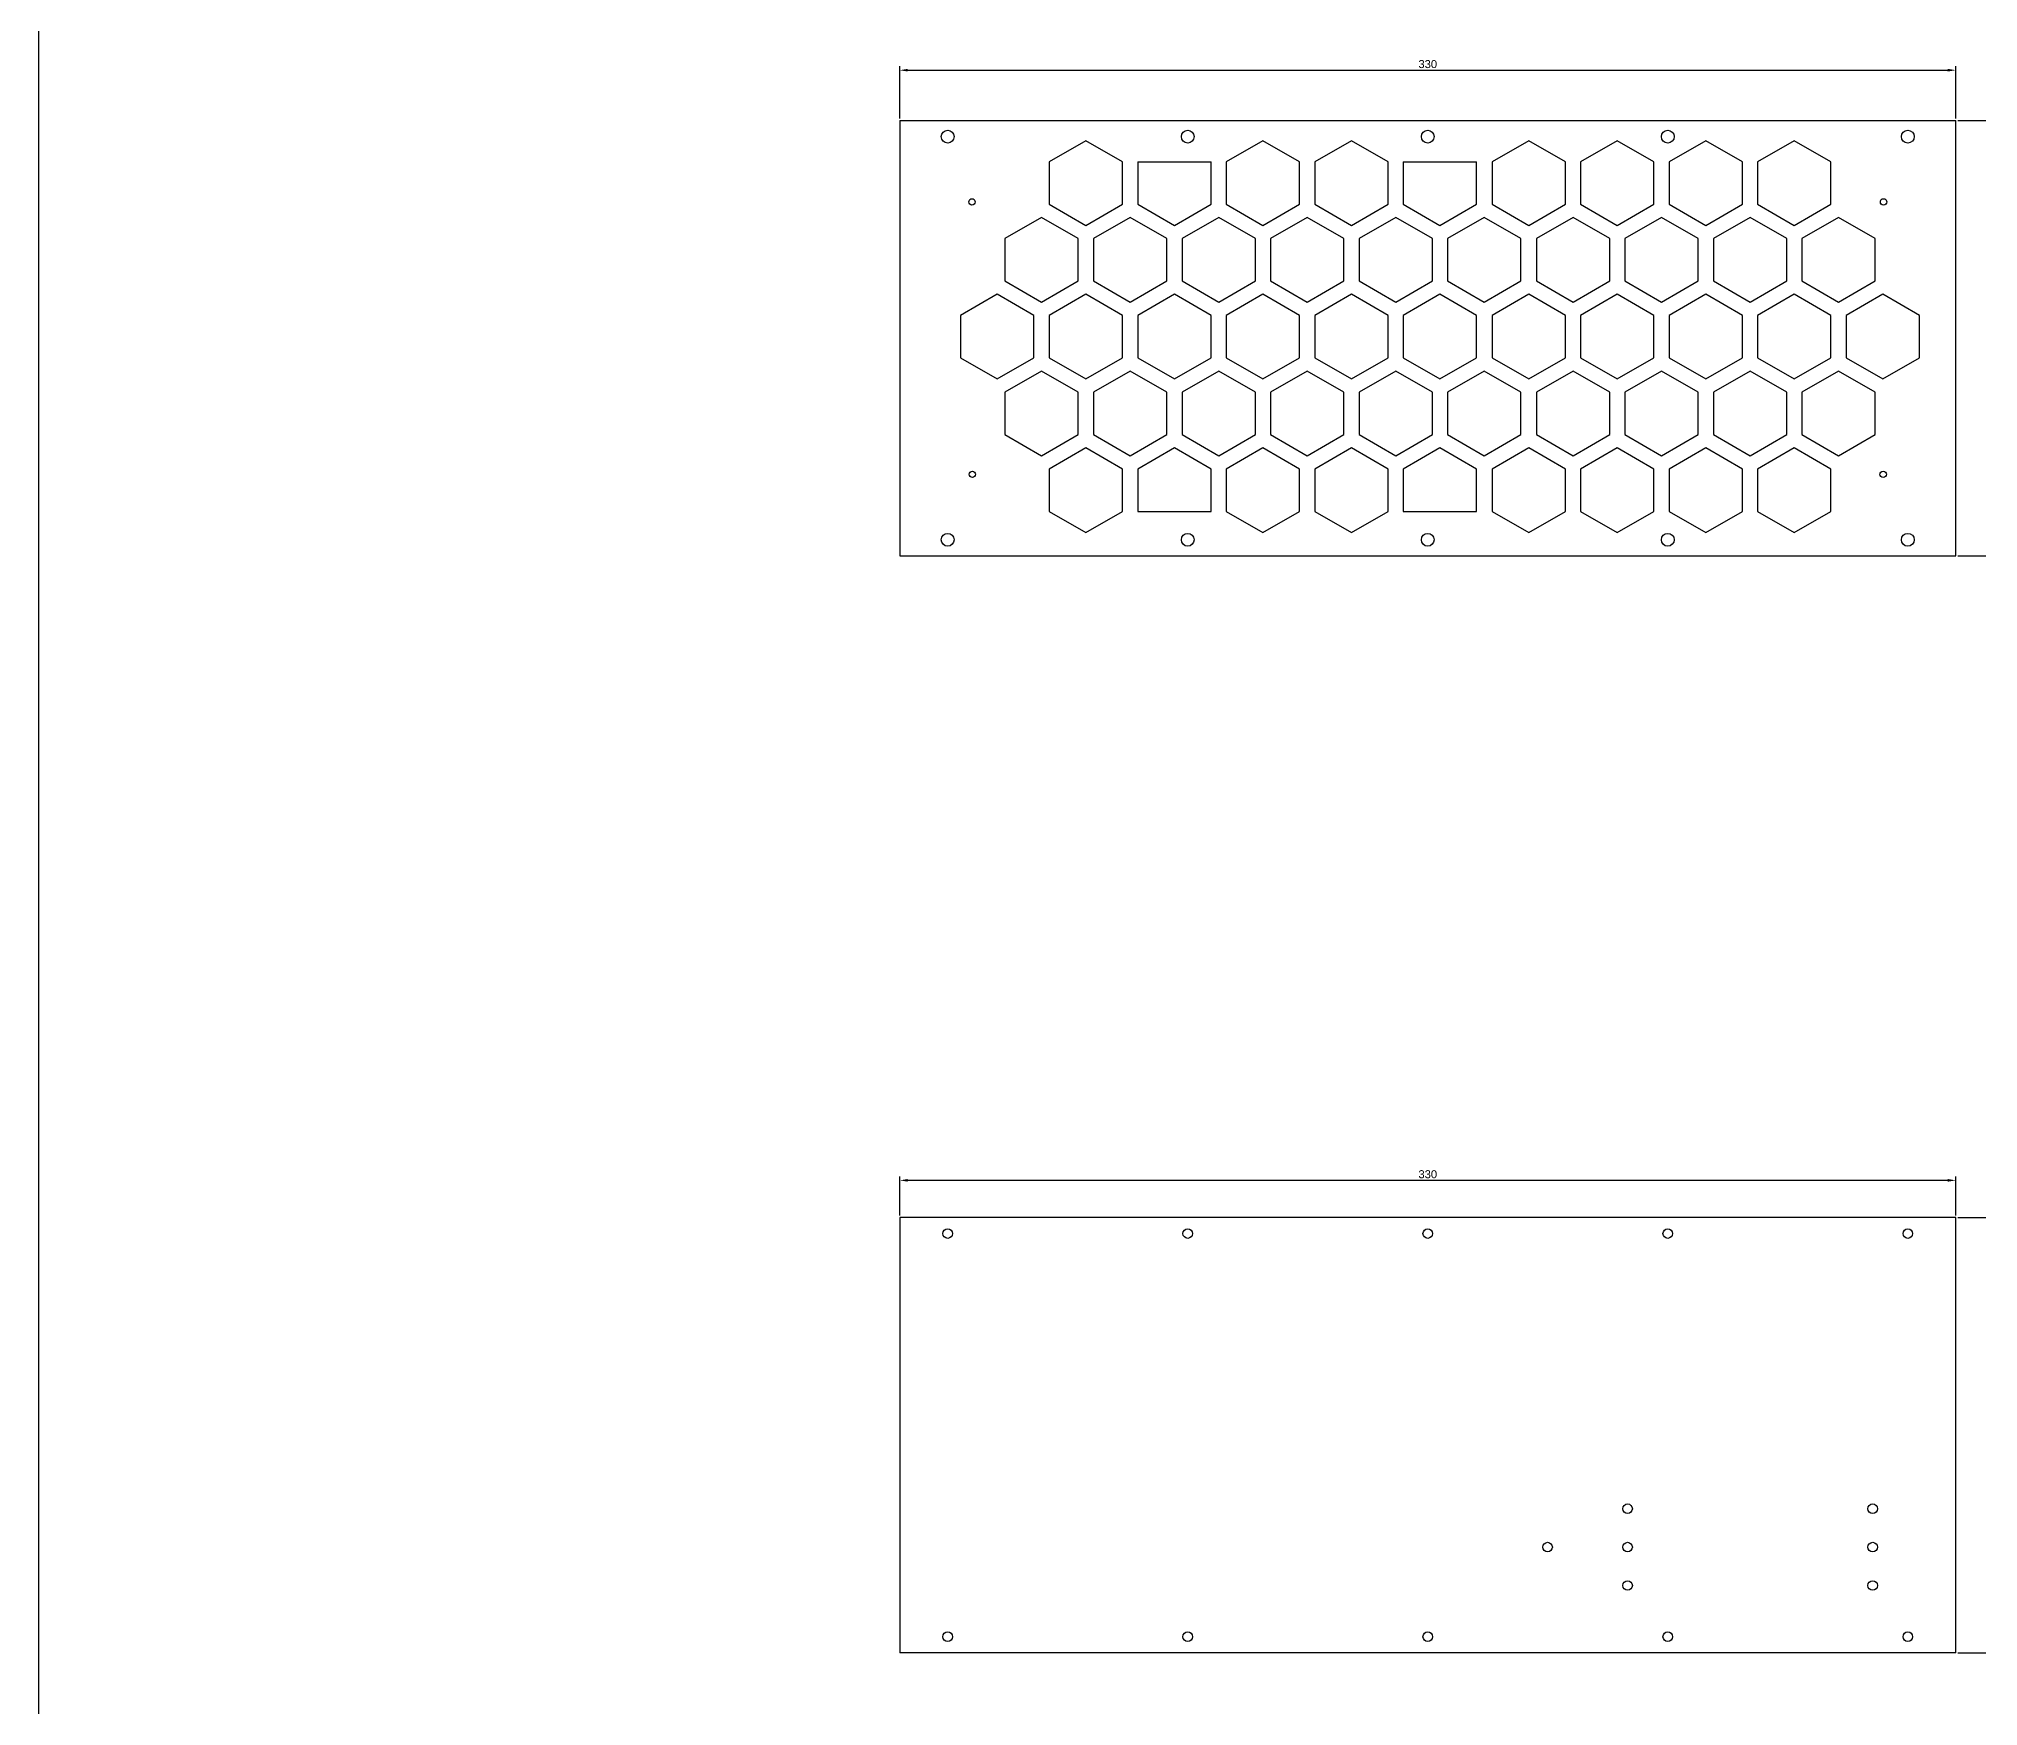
# Model space of a CAD drawing. Header units: millimetres. Extents: x 2208 to 3468, y 425 to 2580.
# Drawn here: x 2208 to 2814, y 1510 to 2031 of the extents above; entities that cross this region are included whole.
import ezdxf

# ---------------------------------------------------------------- set-up
doc = ezdxf.new("R2010")
doc.units = ezdxf.units.MM
doc.styles.get("Standard").update_dxf_attribs({"font": 'arial.ttf'})
doc.dimstyles.new('ISO-25', dxfattribs={"dimtxt": 2.5, "dimasz": 2.5, "dimexe": 1.25, "dimexo": 0.625, "dimtad": 1, "dimtxsty": 'Standard', "dimcen": 2.5, "dimadec": 0, "dimazin": 0, "dimtfac": 1, "dimtmove": 0, "dimatfit": 3, "dimfxl": 1, "dimarcsym": 0})

# ---------------------------------------------------------------- blocks, each defined once
blk = doc.blocks.new('*D76')
at = {"color": 0, "lineweight": -2, "transparency": 16777216}
for p, q in [((2807.62, 2005.74), (2821.43, 2005.74)), ((2820.18, 1872.24), (2820.18, 2003.24)), ((2807.62, 1869.74), (2821.43, 1869.74))]:
    blk.add_line(p, q, dxfattribs=at)
at = {"color": 0, "transparency": 16777216}
for points in [[(2819.76, 2003.24), (2820.6, 2003.24), (2820.18, 2005.74)], [(2819.76, 1872.24), (2820.6, 1872.24), (2820.18, 1869.74)]]:
    blk.add_solid(points, dxfattribs=at)
at = {"layer": 'Defpoints', "color": 0, "transparency": 16777216}
for p in [(2806.99, 2005.74), (2820.18, 2005.74), (2806.99, 1869.74)]:
    blk.add_point(p, dxfattribs=at)
at = {"color": 0, "transparency": 16777216, "insert": (2818.28, 1937.74), "char_height": 2.5, "attachment_point": 5, "rotation": 90}
blk.add_mtext('136', dxfattribs=at)
blk = doc.blocks.new('*D77')
at = {"color": 0, "lineweight": -2, "transparency": 16777216}
for p, q in [((2476.99, 2006.36), (2476.99, 2022.74)), ((2479.49, 2021.49), (2804.49, 2021.49)), ((2806.99, 2006.36), (2806.99, 2022.74))]:
    blk.add_line(p, q, dxfattribs=at)
at = {"color": 0, "transparency": 16777216}
for points in [[(2479.49, 2021.91), (2479.49, 2021.08), (2476.99, 2021.49)], [(2804.49, 2021.91), (2804.49, 2021.08), (2806.99, 2021.49)]]:
    blk.add_solid(points, dxfattribs=at)
at = {"layer": 'Defpoints', "color": 0, "transparency": 16777216}
for p in [(2806.99, 2021.49), (2476.99, 2005.74), (2806.99, 2005.74)]:
    blk.add_point(p, dxfattribs=at)
at = {"color": 0, "transparency": 16777216, "insert": (2641.99, 2023.39), "char_height": 2.5, "attachment_point": 5}
blk.add_mtext('330', dxfattribs=at)
blk = doc.blocks.new('*D53')
at = {"color": 0, "lineweight": -2, "transparency": 16777216}
for p, q in [((2807.62, 1662.92), (2822.16, 1662.92)), ((2820.91, 1529.42), (2820.91, 1660.42)), ((2807.62, 1526.92), (2822.16, 1526.92))]:
    blk.add_line(p, q, dxfattribs=at)
at = {"color": 0, "transparency": 16777216}
for points in [[(2820.5, 1660.42), (2821.33, 1660.42), (2820.91, 1662.92)], [(2820.5, 1529.42), (2821.33, 1529.42), (2820.91, 1526.92)]]:
    blk.add_solid(points, dxfattribs=at)
at = {"layer": 'Defpoints', "color": 0, "transparency": 16777216}
for p in [(2806.99, 1662.92), (2820.91, 1662.92), (2806.99, 1526.92)]:
    blk.add_point(p, dxfattribs=at)
at = {"color": 0, "transparency": 16777216, "insert": (2819.01, 1594.92), "char_height": 2.5, "attachment_point": 5, "rotation": 90}
blk.add_mtext('136', dxfattribs=at)
blk = doc.blocks.new('*D56')
at = {"color": 0, "lineweight": -2, "transparency": 16777216}
for p, q in [((2476.99, 1663.54), (2476.99, 1675.79)), ((2804.49, 1674.54), (2479.49, 1674.54)), ((2806.99, 1663.54), (2806.99, 1675.79))]:
    blk.add_line(p, q, dxfattribs=at)
at = {"color": 0, "transparency": 16777216}
for points in [[(2479.49, 1674.96), (2479.49, 1674.12), (2476.99, 1674.54)], [(2804.49, 1674.96), (2804.49, 1674.12), (2806.99, 1674.54)]]:
    blk.add_solid(points, dxfattribs=at)
at = {"layer": 'Defpoints', "color": 0, "transparency": 16777216}
for p in [(2476.99, 1674.54), (2476.99, 1662.92), (2806.99, 1662.92)]:
    blk.add_point(p, dxfattribs=at)
at = {"color": 0, "transparency": 16777216, "insert": (2641.99, 1676.44), "char_height": 2.5, "attachment_point": 5}
blk.add_mtext('330', dxfattribs=at)

msp = doc.modelspace()

# ---------------------------------------------------------------- linework, layer by layer
for p, q in [((2476.99, 2005.735), (2476.99, 1869.735)), ((2476.99, 2005.735), (2806.99, 2005.735)), ((2806.99, 1869.735), (2806.99, 2005.735)), ((2535.159, 1999.464), (2523.703, 1992.85)), ((2546.616, 1992.85), (2535.159, 1999.464)), ((2590.483, 1999.464), (2579.027, 1992.85)), ((2601.94, 1992.85), (2590.483, 1999.464)), ((2618.196, 1999.464), (2606.74, 1992.85)), ((2629.653, 1992.85), (2618.196, 1999.464)), ((2673.52, 1999.464), (2662.064, 1992.85)), ((2684.977, 1992.85), (2673.52, 1999.464)), ((2701.131, 1999.464), (2689.675, 1992.85)), ((2712.588, 1992.85), (2701.131, 1999.464)), ((2728.844, 1999.464), (2717.388, 1992.85)), ((2740.301, 1992.85), (2728.844, 1999.464)), ((2756.456, 1999.464), (2744.999, 1992.85)), ((2767.912, 1992.85), (2756.456, 1999.464)), ((2523.703, 1992.85), (2523.703, 1979.621)), ((2546.616, 1979.621), (2546.616, 1992.85)), ((2551.416, 1992.85), (2551.416, 1979.621)), ((2551.416, 1992.85), (2574.329, 1992.85)), ((2574.329, 1979.621), (2574.329, 1992.85)), ((2579.027, 1992.85), (2579.027, 1979.621)), ((2601.94, 1979.621), (2601.94, 1992.85)), ((2606.74, 1992.85), (2606.74, 1979.621)), ((2629.653, 1979.621), (2629.653, 1992.85)), ((2634.351, 1992.85), (2634.351, 1979.621)), ((2634.351, 1992.85), (2657.264, 1992.85)), ((2657.264, 1979.621), (2657.264, 1992.85)), ((2662.064, 1992.85), (2662.064, 1979.621)), ((2684.977, 1979.621), (2684.977, 1992.85)), ((2689.675, 1992.85), (2689.675, 1979.621)), ((2712.588, 1979.621), (2712.588, 1992.85)), ((2717.388, 1992.85), (2717.388, 1979.621)), ((2740.301, 1979.621), (2740.301, 1992.85)), ((2744.999, 1992.85), (2744.999, 1979.621)), ((2767.912, 1979.621), (2767.912, 1992.85)), ((2523.703, 1979.621), (2535.159, 1973.007)), ((2535.159, 1973.007), (2546.616, 1979.621)), ((2551.416, 1979.621), (2562.872, 1973.007)), ((2562.872, 1973.007), (2574.329, 1979.621)), ((2579.027, 1979.621), (2590.483, 1973.007)), ((2590.483, 1973.007), (2601.94, 1979.621)), ((2606.74, 1979.621), (2618.196, 1973.007)), ((2618.196, 1973.007), (2629.653, 1979.621)), ((2634.351, 1979.621), (2645.807, 1973.007)), ((2645.807, 1973.007), (2657.264, 1979.621)), ((2662.064, 1979.621), (2673.52, 1973.007)), ((2673.52, 1973.007), (2684.977, 1979.621)), ((2689.675, 1979.621), (2701.131, 1973.007)), ((2701.131, 1973.007), (2712.588, 1979.621)), ((2717.388, 1979.621), (2728.844, 1973.007)), ((2728.844, 1973.007), (2740.301, 1979.621)), ((2744.999, 1979.621), (2756.456, 1973.007)), ((2756.456, 1973.007), (2767.912, 1979.621)), ((2521.303, 1975.464), (2509.846, 1968.85)), ((2532.759, 1968.85), (2521.303, 1975.464)), ((2549.016, 1975.464), (2537.559, 1968.85)), ((2560.472, 1968.85), (2549.016, 1975.464)), ((2576.729, 1975.464), (2565.272, 1968.85)), ((2588.185, 1968.85), (2576.729, 1975.464)), ((2604.34, 1975.464), (2592.883, 1968.85)), ((2615.796, 1968.85), (2604.34, 1975.464)), ((2632.053, 1975.464), (2620.596, 1968.85)), ((2643.509, 1968.85), (2632.053, 1975.464)), ((2659.664, 1975.464), (2648.207, 1968.85)), ((2671.12, 1968.85), (2659.664, 1975.464)), ((2687.377, 1975.464), (2675.92, 1968.85)), ((2698.833, 1968.85), (2687.377, 1975.464)), ((2714.988, 1975.464), (2703.531, 1968.85)), ((2726.444, 1968.85), (2714.988, 1975.464)), ((2742.701, 1975.464), (2731.244, 1968.85)), ((2754.157, 1968.85), (2742.701, 1975.464)), ((2770.312, 1975.464), (2758.856, 1968.85)), ((2781.768, 1968.85), (2770.312, 1975.464)), ((2509.846, 1968.85), (2509.846, 1955.621)), ((2532.759, 1955.621), (2532.759, 1968.85)), ((2537.559, 1968.85), (2537.559, 1955.621)), ((2560.472, 1955.621), (2560.472, 1968.85)), ((2565.272, 1968.85), (2565.272, 1955.621)), ((2588.185, 1955.621), (2588.185, 1968.85)), ((2592.883, 1968.85), (2592.883, 1955.621)), ((2615.796, 1955.621), (2615.796, 1968.85)), ((2620.596, 1968.85), (2620.596, 1955.621)), ((2643.509, 1955.621), (2643.509, 1968.85)), ((2648.207, 1968.85), (2648.207, 1955.621)), ((2671.12, 1955.621), (2671.12, 1968.85)), ((2675.92, 1968.85), (2675.92, 1955.621)), ((2698.833, 1955.621), (2698.833, 1968.85)), ((2703.531, 1968.85), (2703.531, 1955.621)), ((2726.444, 1955.621), (2726.444, 1968.85)), ((2731.244, 1968.85), (2731.244, 1955.621)), ((2754.157, 1955.621), (2754.157, 1968.85)), ((2758.856, 1968.85), (2758.856, 1955.621)), ((2781.768, 1955.621), (2781.768, 1968.85)), ((2507.446, 1951.464), (2495.99, 1944.85)), ((2518.903, 1944.85), (2507.446, 1951.464)), ((2509.846, 1955.621), (2521.303, 1949.007)), ((2521.303, 1949.007), (2532.759, 1955.621)), ((2535.159, 1951.464), (2523.703, 1944.85)), ((2546.616, 1944.85), (2535.159, 1951.464)), ((2537.559, 1955.621), (2549.016, 1949.007)), ((2549.016, 1949.007), (2560.472, 1955.621)), ((2562.872, 1951.464), (2551.416, 1944.85)), ((2574.329, 1944.85), (2562.872, 1951.464)), ((2565.272, 1955.621), (2576.729, 1949.007)), ((2576.729, 1949.007), (2588.185, 1955.621)), ((2590.483, 1951.464), (2579.027, 1944.85)), ((2601.94, 1944.85), (2590.483, 1951.464)), ((2592.883, 1955.621), (2604.34, 1949.007)), ((2604.34, 1949.007), (2615.796, 1955.621)), ((2618.196, 1951.464), (2606.74, 1944.85)), ((2629.653, 1944.85), (2618.196, 1951.464)), ((2620.596, 1955.621), (2632.053, 1949.007)), ((2632.053, 1949.007), (2643.509, 1955.621)), ((2645.807, 1951.464), (2634.351, 1944.85)), ((2657.264, 1944.85), (2645.807, 1951.464)), ((2648.207, 1955.621), (2659.664, 1949.007)), ((2659.664, 1949.007), (2671.12, 1955.621)), ((2673.52, 1951.464), (2662.064, 1944.85)), ((2684.977, 1944.85), (2673.52, 1951.464)), ((2675.92, 1955.621), (2687.377, 1949.007)), ((2687.377, 1949.007), (2698.833, 1955.621)), ((2701.131, 1951.464), (2689.675, 1944.85)), ((2712.588, 1944.85), (2701.131, 1951.464)), ((2703.531, 1955.621), (2714.988, 1949.007)), ((2714.988, 1949.007), (2726.444, 1955.621)), ((2728.844, 1951.464), (2717.388, 1944.85)), ((2740.301, 1944.85), (2728.844, 1951.464)), ((2731.244, 1955.621), (2742.701, 1949.007)), ((2742.701, 1949.007), (2754.157, 1955.621)), ((2756.456, 1951.464), (2744.999, 1944.85)), ((2767.912, 1944.85), (2756.456, 1951.464)), ((2758.856, 1955.621), (2770.312, 1949.007)), ((2770.312, 1949.007), (2781.768, 1955.621)), ((2784.168, 1951.464), (2772.712, 1944.85)), ((2795.625, 1944.85), (2784.168, 1951.464)), ((2495.99, 1944.85), (2495.99, 1931.621)), ((2518.903, 1931.621), (2518.903, 1944.85)), ((2523.703, 1944.85), (2523.703, 1931.621)), ((2546.616, 1931.621), (2546.616, 1944.85)), ((2551.416, 1944.85), (2551.416, 1931.621)), ((2574.329, 1931.621), (2574.329, 1944.85)), ((2579.027, 1944.85), (2579.027, 1931.621)), ((2601.94, 1931.621), (2601.94, 1944.85)), ((2606.74, 1944.85), (2606.74, 1931.621)), ((2629.653, 1931.621), (2629.653, 1944.85)), ((2634.351, 1944.85), (2634.351, 1931.621)), ((2657.264, 1931.621), (2657.264, 1944.85)), ((2662.064, 1944.85), (2662.064, 1931.621)), ((2684.977, 1931.621), (2684.977, 1944.85)), ((2689.675, 1944.85), (2689.675, 1931.621)), ((2712.588, 1931.621), (2712.588, 1944.85)), ((2717.388, 1944.85), (2717.388, 1931.621)), ((2740.301, 1931.621), (2740.301, 1944.85)), ((2744.999, 1944.85), (2744.999, 1931.621)), ((2767.912, 1931.621), (2767.912, 1944.85)), ((2772.712, 1944.85), (2772.712, 1931.621)), ((2795.625, 1931.621), (2795.625, 1944.85)), ((2495.99, 1931.621), (2507.446, 1925.007)), ((2507.446, 1925.007), (2518.903, 1931.621)), ((2521.303, 1927.464), (2509.846, 1920.85)), ((2532.759, 1920.85), (2521.303, 1927.464)), ((2523.703, 1931.621), (2535.159, 1925.007)), ((2535.159, 1925.007), (2546.616, 1931.621)), ((2549.016, 1927.464), (2537.559, 1920.85)), ((2560.472, 1920.85), (2549.016, 1927.464)), ((2551.416, 1931.621), (2562.872, 1925.007)), ((2562.872, 1925.007), (2574.329, 1931.621)), ((2576.729, 1927.464), (2565.272, 1920.85)), ((2588.185, 1920.85), (2576.729, 1927.464)), ((2579.027, 1931.621), (2590.483, 1925.007)), ((2590.483, 1925.007), (2601.94, 1931.621)), ((2604.34, 1927.464), (2592.883, 1920.85)), ((2615.796, 1920.85), (2604.34, 1927.464)), ((2606.74, 1931.621), (2618.196, 1925.007)), ((2618.196, 1925.007), (2629.653, 1931.621)), ((2632.053, 1927.464), (2620.596, 1920.85)), ((2643.509, 1920.85), (2632.053, 1927.464)), ((2634.351, 1931.621), (2645.807, 1925.007)), ((2645.807, 1925.007), (2657.264, 1931.621)), ((2659.664, 1927.464), (2648.207, 1920.85)), ((2671.12, 1920.85), (2659.664, 1927.464)), ((2662.064, 1931.621), (2673.52, 1925.007)), ((2673.52, 1925.007), (2684.977, 1931.621)), ((2687.377, 1927.464), (2675.92, 1920.85)), ((2698.833, 1920.85), (2687.377, 1927.464)), ((2689.675, 1931.621), (2701.131, 1925.007)), ((2701.131, 1925.007), (2712.588, 1931.621)), ((2714.988, 1927.464), (2703.531, 1920.85)), ((2726.444, 1920.85), (2714.988, 1927.464)), ((2717.388, 1931.621), (2728.844, 1925.007)), ((2728.844, 1925.007), (2740.301, 1931.621)), ((2742.701, 1927.464), (2731.244, 1920.85)), ((2754.157, 1920.85), (2742.701, 1927.464)), ((2744.999, 1931.621), (2756.456, 1925.007)), ((2756.456, 1925.007), (2767.912, 1931.621)), ((2770.312, 1927.464), (2758.856, 1920.85)), ((2781.768, 1920.85), (2770.312, 1927.464)), ((2772.712, 1931.621), (2784.168, 1925.007)), ((2784.168, 1925.007), (2795.625, 1931.621)), ((2509.846, 1920.85), (2509.846, 1907.621)), ((2532.759, 1907.621), (2532.759, 1920.85)), ((2537.559, 1920.85), (2537.559, 1907.621)), ((2560.472, 1907.621), (2560.472, 1920.85)), ((2565.272, 1920.85), (2565.272, 1907.621)), ((2588.185, 1907.621), (2588.185, 1920.85)), ((2592.883, 1920.85), (2592.883, 1907.621)), ((2615.796, 1907.621), (2615.796, 1920.85)), ((2620.596, 1920.85), (2620.596, 1907.621)), ((2643.509, 1907.621), (2643.509, 1920.85)), ((2648.207, 1920.85), (2648.207, 1907.621)), ((2671.12, 1907.621), (2671.12, 1920.85)), ((2675.92, 1920.85), (2675.92, 1907.621)), ((2698.833, 1907.621), (2698.833, 1920.85)), ((2703.531, 1920.85), (2703.531, 1907.621)), ((2726.444, 1907.621), (2726.444, 1920.85)), ((2731.244, 1920.85), (2731.244, 1907.621)), ((2754.157, 1907.621), (2754.157, 1920.85)), ((2758.856, 1920.85), (2758.856, 1907.621)), ((2781.768, 1907.621), (2781.768, 1920.85)), ((2509.846, 1907.621), (2521.303, 1901.007)), ((2521.303, 1901.007), (2532.759, 1907.621)), ((2535.159, 1903.464), (2523.703, 1896.85)), ((2546.616, 1896.85), (2535.159, 1903.464)), ((2537.559, 1907.621), (2549.016, 1901.007)), ((2549.016, 1901.007), (2560.472, 1907.621)), ((2562.872, 1903.464), (2551.416, 1896.85)), ((2574.329, 1896.85), (2562.872, 1903.464)), ((2565.272, 1907.621), (2576.729, 1901.007)), ((2576.729, 1901.007), (2588.185, 1907.621)), ((2590.483, 1903.464), (2579.027, 1896.85)), ((2601.94, 1896.85), (2590.483, 1903.464)), ((2592.883, 1907.621), (2604.34, 1901.007)), ((2604.34, 1901.007), (2615.796, 1907.621)), ((2618.196, 1903.464), (2606.74, 1896.85)), ((2629.653, 1896.85), (2618.196, 1903.464)), ((2620.596, 1907.621), (2632.053, 1901.007)), ((2632.053, 1901.007), (2643.509, 1907.621)), ((2645.807, 1903.464), (2634.351, 1896.85)), ((2657.264, 1896.85), (2645.807, 1903.464)), ((2648.207, 1907.621), (2659.664, 1901.007)), ((2659.664, 1901.007), (2671.12, 1907.621)), ((2673.52, 1903.464), (2662.064, 1896.85)), ((2684.977, 1896.85), (2673.52, 1903.464)), ((2675.92, 1907.621), (2687.377, 1901.007)), ((2687.377, 1901.007), (2698.833, 1907.621)), ((2701.131, 1903.464), (2689.675, 1896.85)), ((2712.588, 1896.85), (2701.131, 1903.464)), ((2703.531, 1907.621), (2714.988, 1901.007)), ((2714.988, 1901.007), (2726.444, 1907.621)), ((2728.844, 1903.464), (2717.388, 1896.85)), ((2740.301, 1896.85), (2728.844, 1903.464)), ((2731.244, 1907.621), (2742.701, 1901.007)), ((2742.701, 1901.007), (2754.157, 1907.621)), ((2756.456, 1903.464), (2744.999, 1896.85)), ((2767.912, 1896.85), (2756.456, 1903.464)), ((2758.856, 1907.621), (2770.312, 1901.007)), ((2770.312, 1901.007), (2781.768, 1907.621)), ((2523.703, 1896.85), (2523.703, 1883.621)), ((2546.616, 1883.621), (2546.616, 1896.85)), ((2551.416, 1896.85), (2551.416, 1883.621)), ((2574.329, 1883.621), (2574.329, 1896.85)), ((2579.027, 1896.85), (2579.027, 1883.621)), ((2601.94, 1883.621), (2601.94, 1896.85)), ((2606.74, 1896.85), (2606.74, 1883.621)), ((2629.653, 1883.621), (2629.653, 1896.85)), ((2634.351, 1896.85), (2634.351, 1883.621)), ((2657.264, 1883.621), (2657.264, 1896.85)), ((2662.064, 1896.85), (2662.064, 1883.621)), ((2684.977, 1883.621), (2684.977, 1896.85)), ((2689.675, 1896.85), (2689.675, 1883.621)), ((2712.588, 1883.621), (2712.588, 1896.85)), ((2717.388, 1896.85), (2717.388, 1883.621)), ((2740.301, 1883.621), (2740.301, 1896.85)), ((2744.999, 1896.85), (2744.999, 1883.621)), ((2767.912, 1883.621), (2767.912, 1896.85)), ((2523.703, 1883.621), (2535.159, 1877.007)), ((2535.159, 1877.007), (2546.616, 1883.621)), ((2551.416, 1883.621), (2574.329, 1883.621)), ((2579.027, 1883.621), (2590.483, 1877.007)), ((2590.483, 1877.007), (2601.94, 1883.621)), ((2606.74, 1883.621), (2618.196, 1877.007)), ((2618.196, 1877.007), (2629.653, 1883.621)), ((2634.351, 1883.621), (2657.264, 1883.621)), ((2662.064, 1883.621), (2673.52, 1877.007)), ((2673.52, 1877.007), (2684.977, 1883.621)), ((2689.675, 1883.621), (2701.131, 1877.007)), ((2701.131, 1877.007), (2712.588, 1883.621)), ((2717.388, 1883.621), (2728.844, 1877.007)), ((2728.844, 1877.007), (2740.301, 1883.621)), ((2744.999, 1883.621), (2756.456, 1877.007)), ((2756.456, 1877.007), (2767.912, 1883.621)), ((2476.99, 1869.735), (2806.99, 1869.735)), ((2806.99, 1662.916), (2476.99, 1662.916)), ((2476.99, 1662.916), (2476.99, 1526.916)), ((2806.99, 1526.916), (2806.99, 1662.916)), ((2806.99, 1526.916), (2476.99, 1526.916))]:
    msp.add_line(p, q)
msp.add_lwpolyline([(2207.972, 2580.405), (3468.29, 2580.405), (3468.29, 424.76), (2207.972, 424.76)], close=True)
for centre, radius in [((2491.99, 2000.735), 2), ((2566.99, 2000.735), 2), ((2641.99, 2000.735), 2), ((2716.99, 2000.735), 2), ((2791.99, 2000.735), 2), ((2499.566, 1980.331), 1), ((2784.414, 1980.331), 1), ((2499.695, 1895.208), 1), ((2784.285, 1895.208), 1), ((2491.99, 1874.735), 2), ((2566.99, 1874.735), 2), ((2641.99, 1874.735), 2), ((2716.99, 1874.735), 2), ((2791.99, 1874.735), 2), ((2491.99, 1657.916), 1.5), ((2566.99, 1657.916), 1.5), ((2641.99, 1657.916), 1.5), ((2716.99, 1657.916), 1.5), ((2791.99, 1657.916), 1.5), ((2704.417, 1571.916), 1.5), ((2781.017, 1571.916), 1.5), ((2679.417, 1559.916), 1.5), ((2704.417, 1559.916), 1.5), ((2781.017, 1559.916), 1.5), ((2704.417, 1547.916), 1.5), ((2781.017, 1547.916), 1.5), ((2491.99, 1531.916), 1.5), ((2566.99, 1531.916), 1.5), ((2641.99, 1531.916), 1.5), ((2716.99, 1531.916), 1.5), ((2791.99, 1531.916), 1.5)]:
    msp.add_circle(centre, radius)

# ---------------------------------------------------------------- dimensions: what is measured, and where the dimension line sits
for base, p1, p2, picture, middle in [((2806.99, 2021.493), (2476.99, 2005.735), (2806.99, 2005.735), '*D77', (2641.99, 2023.395)), ((2476.99, 1674.539), (2806.99, 1662.916), (2476.99, 1662.916), '*D56', (2641.99, 1676.442))]:
    dim = msp.add_linear_dim(base=base, p1=p1, p2=p2, dimstyle='ISO-25')
    dim.commit()
    dim.dimension.update_dxf_attribs({"geometry": picture, "text_midpoint": middle})
for base, p1, p2, picture, middle in [((2820.18, 2005.735), (2806.99, 1869.735), (2806.99, 2005.735), '*D76', (2818.278, 1937.735)), ((2820.912, 1662.916), (2806.99, 1526.916), (2806.99, 1662.916), '*D53', (2819.01, 1594.916))]:
    dim = msp.add_linear_dim(base=base, p1=p1, p2=p2, angle=90, dimstyle='ISO-25')
    dim.commit()
    dim.dimension.update_dxf_attribs({"geometry": picture, "text_midpoint": middle})

doc.saveas('drawing.dxf')
